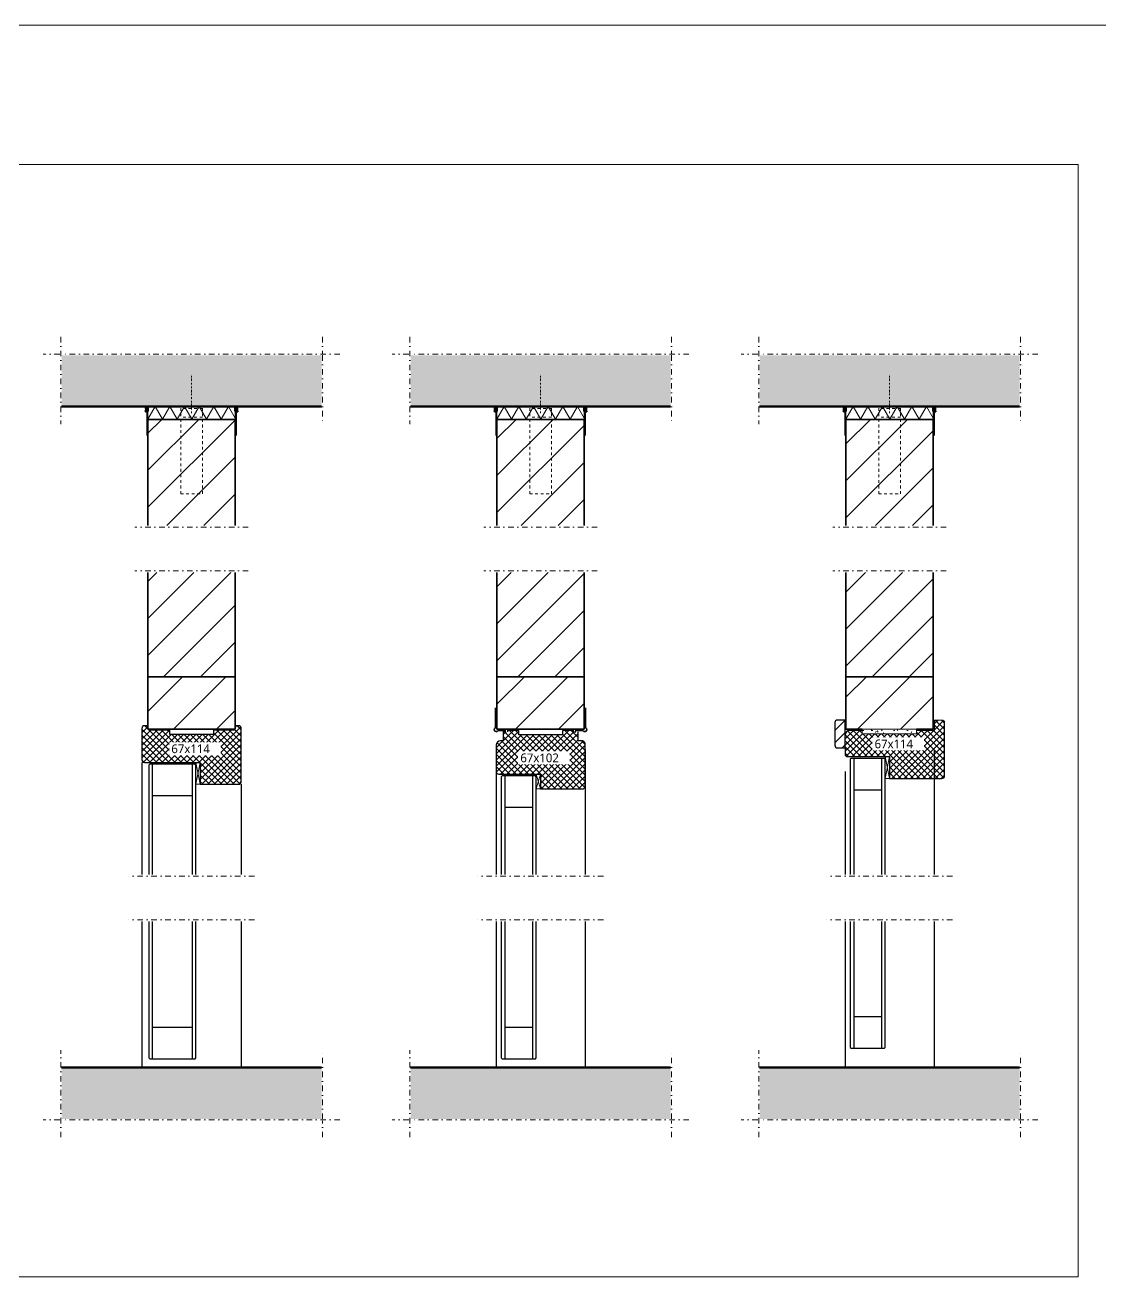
# Model space of a CAD drawing. Header units: millimetres. Extents: x -14863 to -6053, y 1430 to 7872.
# Drawn here: x -14010 to -12778, y 2965 to 4400 of the extents above; entities that cross this region are included whole.
import ezdxf

# ---------------------------------------------------------------- set-up
doc = ezdxf.new("R2010")
doc.units = ezdxf.units.MM
for name, pattern in [('Dash', [6.35, 3.175, -3.175]), ('Dash dot', [15.875, 6.35, -4.7625, 0, -4.7625]), ('Streep-stip _ detail', [4, 2, -1, 0, -1])]:
    doc.linetypes.add(name, pattern=pattern)
for name, color, linetype, lineweight in [('A-ANNO-NOTE', 131, 'Continuous', 18), ('A-DETL', 90, 'Continuous', 18), ('A-DETL-GENF', 92, 'Continuous', 18), ('A-DETL-MBND', 5, 'Continuous', 25), ('A-DETL-THIN', 151, 'Continuous', 18)]:
    doc.layers.add(name, color=color, linetype=linetype, lineweight=lineweight)
doc.styles.add('Segoe UI', font='segoeui.ttf', dxfattribs={"height": 10})

# ---------------------------------------------------------------- blocks, each defined once
blk = doc.blocks.new('20 isolatie - isolatie-2374699-32_1 Binnenkozijnen - hout')
at = {"layer": 'A-DETL-GENF'}
for p, q in [((0, 0), (0, -0.5)), ((100, -0.5), (100, 0)), ((0, -5), (0, -14.5)), ((100, -14.5), (100, -5))]:
    blk.add_line(p, q, dxfattribs=at)
at = {"layer": 'A-DETL-GENF', "lineweight": 13}
for p, q in [((0, -0.5), (0, 0)), ((0, -14.5), (8.4, 0)), ((8.4, 0), (16.8, -14.5)), ((16.8, -14.5), (25.2, 0)), ((25.2, 0), (33.5, -14.5)), ((33.5, -14.5), (41.9, 0)), ((41.9, 0), (50.3, -14.5)), ((50.3, -14.5), (58.7, 0)), ((58.7, 0), (67.1, -14.5)), ((100, -13.4), (92.2, 0)), ((100, 0), (100, -0.5)), ((100, 0), (100, -0.5)), ((0, -14.5), (0, -5)), ((67.1, -14.5), (75.5, 0)), ((75.5, 0), (83.9, -14.5)), ((83.9, -14.5), (92.2, 0)), ((100, -5), (100, -14.5)), ((100, -5), (100, -13.4))]:
    blk.add_line(p, q, dxfattribs=at)
blk = doc.blocks.new('32 houten stijl var I - 67x114 _25sp_-V90-32_1 Binnenkozijnen - hout')
at = {"layer": 'A-DETL-GENF', "lineweight": 13}
h = blk.add_hatch(dxfattribs=at)
h.set_pattern_fill('FP_192', color=256, style=0, pattern_type=2)
h.set_pattern_definition([(135, (3596.886, 13876.343), (-3.5355339, -3.5355339), []), (225, (3596.886, 13876.343), (3.5355339, -3.5355339), [])])
h.paths.add_polyline_path([(67, 67), (67, 111), (66.9, 111.8), (66.6, 112.5), (66.1, 113.1), (65.5, 113.6), (64.8, 113.9), (64, 114), (3, 114), (2.2, 113.9), (1.5, 113.6), (0.9, 113.1), (0.4, 112.5), (0.1, 111.8), (0, 111), (0, 108), (2.5, 107), (3.7, 107), (3.7, 106.5), (5, 106), (5, 82), (10, 82), (10, 32), (5, 32), (5, 8), (3.7, 7.5), (3.7, 7), (2.5, 7), (0, 6), (0, 3), (0.1, 2.2), (0.4, 1.5), (0.9, 0.9), (1.5, 0.4), (2.2, 0.1), (3, 0), (39, 0), (39.8, 0.1), (40.5, 0.4), (41.1, 0.9), (41.6, 1.5), (41.9, 2.2), (42, 3), (42, 67)])
at = {"layer": 'A-DETL-GENF', "lineweight": 25}
for p, q in [((0, 111), (0, 108)), ((0, 108), (2.5, 107)), ((64, 114), (3, 114)), ((3.7, 106.5), (5, 106)), ((5, 106), (5, 82)), ((67, 67), (67, 111)), ((5, 82), (10, 82)), ((10, 82), (10, 32)), ((42, 3), (42, 67)), ((42, 67), (67, 67)), ((10, 32), (5, 32)), ((5, 32), (5, 8)), ((2.5, 7), (0, 6)), ((0, 6), (0, 3)), ((3, 0), (39, 0)), ((5, 8), (3.7, 7.5))]:
    blk.add_line(p, q, dxfattribs=at)
for centre, start, end in [((3, 111), 90, 180), ((64, 111), 360, 90), ((3, 3), 180, 270), ((39, 3), 270, 360)]:
    blk.add_arc(centre, 3, start, end, dxfattribs=at)
blk = doc.blocks.new('32 binnendeur-vertikaal - D 54 _sp25_-2402378-32_1 Binnenkozijnen - hout')
at = {"layer": 'A-DETL-GENF', "lineweight": 25}
for p, q in [((-920.3, 1050.5), (-921.3, 1049.5)), ((-921.3, 1049.5), (-921.3, 1046.5)), ((-763.9, 1050.5), (-920.3, 1050.5)), ((-584.6, 1050.5), (-709.9, 1050.5)), ((-583.6, 1049.5), (-584.6, 1050.5)), ((-583.6, 1046.5), (-583.6, 1049.5)), ((-885.3, 1046.5), (-921.3, 1046.5)), ((-921.3, 1046.5), (-921.3, 1000.5)), ((-763.9, 1046.5), (-921.3, 1046.5)), ((-885.3, 1000.5), (-885.3, 1046.5)), ((-583.6, 1046.5), (-709.9, 1046.5)), ((-619.6, 1046.5), (-619.6, 1000.5)), ((-583.6, 1046.5), (-619.6, 1046.5)), ((-583.6, 1000.5), (-583.6, 1046.5)), ((-921.3, 1000.5), (-921.3, 997.5)), ((-921.3, 1000.5), (-885.3, 1000.5)), ((-921.3, 1000.5), (-763.9, 1000.5)), ((-921.3, 997.5), (-920.3, 996.5)), ((-920.3, 996.5), (-763.9, 996.5)), ((-709.9, 1000.5), (-583.6, 1000.5)), ((-709.9, 996.5), (-584.6, 996.5)), ((-619.6, 1000.5), (-583.6, 1000.5)), ((-584.6, 996.5), (-583.6, 997.5)), ((-583.6, 997.5), (-583.6, 1000.5))]:
    blk.add_line(p, q, dxfattribs=at)
at = {"layer": 'A-DETL-GENF'}
for p, q in [((-606.6, 996.5), (-606.6, 991.5)), ((-581.6, 996.5), (-606.6, 996.5)), ((-581.6, 996.5), (-606.6, 991.5)), ((-606.6, 996.5), (-581.6, 991.5)), ((-606.6, 991.5), (-581.6, 991.5)), ((-581.6, 991.5), (-581.6, 996.5))]:
    blk.add_line(p, q, dxfattribs=at)
blk = doc.blocks.new('22 kalkzandsteen - dik 100mm-3016513-32_1 Binnenkozijnen - hout')
at = {"layer": 'A-DETL-GENF', "lineweight": 13}
h = blk.add_hatch(dxfattribs=at)
h.set_pattern_fill('FP_193', color=256, style=0, pattern_type=2)
h.set_pattern_definition([(315, (-3593.136, -13819.343), (21.213203, 21.213203), [])])
h.paths.add_polyline_path([(60, -50), (179.4, -50), (179.4, 50), (60, 50), (60, 34.8)])
h.paths.add_polyline_path([(233.4, 50), (233.4, -50), (355, -50), (355, 50)])
at = {"layer": 'A-DETL-GENF', "lineweight": 35}
for p, q in [((179.4, 50), (60, 50)), ((355, 50), (233.4, 50)), ((355, 50), (355, -50)), ((60, -50), (179.4, -50)), ((233.4, -50), (355, -50))]:
    blk.add_line(p, q, dxfattribs=at)
blk = doc.blocks.new('21 prefab betonlatei - 100x60 - vuil-1627886-32_1 Binnenkozijnen - hout')
at = {"layer": 'A-DETL-GENF', "lineweight": 13}
h = blk.add_hatch(dxfattribs=at)
h.set_pattern_fill('FP_194', color=256, style=0, pattern_type=2)
h.set_pattern_definition([(45, (13869.343, -3593.136), (-24.74874, 24.74874), [])])
h.paths.add_polyline_path([(0, 0), (100, 0), (100, 60), (0, 60)])
at = {"layer": 'A-DETL-GENF', "lineweight": 35}
for p, q in [((0, 60), (0, 0)), ((100, 60), (0, 60)), ((100, 0), (100, 60)), ((0, 0), (100, 0))]:
    blk.add_line(p, q, dxfattribs=at)
blk = doc.blocks.new('23 vloerweergave - 23 DI vloerweergave s e-4415480-32_1 Binnenkozijnen - hout')
at = {"layer": 'A-DETL-GENF', "linetype": 'Dash dot'}
blk.add_hatch(color=256, dxfattribs=at).paths.add_polyline_path([(149, -59), (149, 0), (-149, 0), (-149, -59), (-131.8, -59)])
for p, q in [((-150, -80), (-150, 20)), ((150, -59), (150, 20)), ((-151, -60), (-170, -60)), ((170, -60), (-149, -60)), ((150, -80), (150, -61))]:
    blk.add_line(p, q, dxfattribs=at)
at = {"layer": 'A-DETL-GENF', "lineweight": 50}
blk.add_line((149, 0), (-149, 0), dxfattribs=at)
blk = doc.blocks.new('00 afbreeklijn 2 s l - breed 50-2322962-32_1 Binnenkozijnen - hout')
at = {"layer": 'A-DETL-GENF', "linetype": 'Dash dot'}
for p, q in [((129, 50), (-15, 50)), ((129, 0), (-15, 0))]:
    blk.add_line(p, q, dxfattribs=at)
blk = doc.blocks.new('23 vloerweergave - 23 DI vloerweergave s e-2127734-32_1 Binnenkozijnen - hout')
at = {"layer": 'A-DETL-GENF', "linetype": 'Dash dot'}
blk.add_hatch(color=256, dxfattribs=at).paths.add_polyline_path([(-131.8, 0), (149, 0), (149, 59), (-149, 59), (-149, 0)])
for p, q in [((-150, 80), (-150, -20)), ((150, 80), (150, 61)), ((-151, 60), (-170, 60)), ((170, 60), (-149, 60)), ((150, 59), (150, -20))]:
    blk.add_line(p, q, dxfattribs=at)
at = {"layer": 'A-DETL-GENF', "lineweight": 50}
blk.add_line((-149, 0), (149, 0), dxfattribs=at)
blk = doc.blocks.new('00 afbreeklijn 2 s l - breed 50-2323079-32_1 Binnenkozijnen - hout')
at = {"layer": 'A-DETL-GENF', "linetype": 'Dash dot'}
for p, q in [((115, 50), (-15, 50)), ((115, 0), (-15, 0))]:
    blk.add_line(p, q, dxfattribs=at)
blk = doc.blocks.new('42 stucstopprofiel droogbouw - type 1236-1546488-32_1 Binnenkozijnen - hout')
at = {"layer": 'A-DETL-GENF', "lineweight": 35}
for p, q in [((-28, 1), (0, 1)), ((0, 3), (-1, 3)), ((-1, 3), (-1, 1))]:
    blk.add_line(p, q, dxfattribs=at)
blk = doc.blocks.new('30 kitvoeg - holle kitvoeg-4456963-32_1 Binnenkozijnen - hout')
at = {"layer": 'A-DETL-GENF'}
blk.add_hatch(color=256, dxfattribs=at).paths.add_polyline_path([(0, 0), (0, -4.2), (4.5, -4.2), (4.5, 0), (3, -0.4), (1.5, -0.4)])
for p, q in [((0, 0), (0, -4.2)), ((4.5, -4.2), (4.5, 0)), ((0, -4.2), (4.5, -4.2))]:
    blk.add_line(p, q, dxfattribs=at)
blk.add_open_spline([(4.5, 0), (4, -0.2), (3, -0.5), (1.5, -0.5), (0.5, -0.2), (0, 0)], degree=3, dxfattribs=at)
blk = doc.blocks.new('42 stucstopprofiel droogbouw - type 1236-4980361-32_1 Binnenkozijnen - hout')
at = {"layer": 'A-DETL-GENF', "lineweight": 35}
for p, q in [((-28, -1), (0, -1)), ((-1, -3), (-1, -1)), ((0, -3), (-1, -3))]:
    blk.add_line(p, q, dxfattribs=at)
blk = doc.blocks.new('30 kitvoeg - holle kitvoeg-4456964-32_1 Binnenkozijnen - hout')
at = {"layer": 'A-DETL-GENF'}
blk.add_hatch(color=256, dxfattribs=at).paths.add_polyline_path([(0, 0), (1.5, 0.4), (3, 0.4), (4.5, 0), (4.5, 4.2), (0, 4.2)])
for p, q in [((0, 4.2), (0, 0)), ((4.5, 4.2), (0, 4.2)), ((4.5, 0), (4.5, 4.2))]:
    blk.add_line(p, q, dxfattribs=at)
blk.add_open_spline([(0, 0), (0.5, 0.2), (1.5, 0.5), (3, 0.5), (4, 0.2), (4.5, 0)], degree=3, dxfattribs=at)
blk = doc.blocks.new('20  kz_anker - wandanker 01-1497559-32_1 Binnenkozijnen - hout')
at = {"layer": 'A-DETL-GENF', "linetype": 'Streep-stip _ detail', "lineweight": 13}
blk.add_line((7.5, 0), (-37.5, 0), dxfattribs=at)
at = {"layer": 'A-DETL-GENF', "linetype": 'Dash'}
for p, q in [((0, 12.5), (0, -12.5)), ((100, 12.5), (0, 12.5)), ((2, 12.5), (2, -12.5)), ((12, 12.5), (12, -12.5)), ((100, -12.5), (100, 12.5)), ((100, -12.5), (0, -12.5))]:
    blk.add_line(p, q, dxfattribs=at)
blk = doc.blocks.new('32 houten stijl var II - 67x102 _25sp_-V95-32_1 Binnenkozijnen - hout')
at = {"layer": 'A-DETL-GENF', "lineweight": 13}
h = blk.add_hatch(dxfattribs=at)
h.set_pattern_fill('FP_201', color=256, style=0, pattern_type=2)
h.set_pattern_definition([(135, (3591.467, 13470.343), (-3.5355339, -3.5355339), []), (225, (3591.467, 13470.343), (3.5355339, -3.5355339), [])])
h.paths.add_polyline_path([(67, 99), (66.9, 99.8), (66.6, 100.5), (66.1, 101.1), (65.5, 101.6), (64.8, 101.9), (64, 102), (15, 102), (14.2, 101.9), (13.5, 101.6), (12.9, 101.1), (12.4, 100.5), (12.1, 99.8), (12, 99), (12, 94), (1.4, 94), (1.4, 88.4), (0, 88.4), (0, 76), (5, 76), (5, 26), (0, 26), (0, 13.6), (1.4, 13.6), (1.4, 8), (12, 8), (12, 5), (12.2, 3.7), (12.7, 2.5), (13.5, 1.5), (14.5, 0.7), (15.7, 0.2), (17, 0), (47, 0), (47.8, 0.1), (48.5, 0.4), (49.1, 0.9), (49.6, 1.5), (49.9, 2.2), (50, 3), (50, 51), (67, 51)])
at = {"layer": 'A-DETL-GENF', "lineweight": 25}
for p, q in [((64, 102), (15, 102)), ((0, 88.4), (0, 76)), ((12, 94), (1.4, 94)), ((12, 99), (12, 94)), ((67, 51), (67, 99)), ((0, 76), (5, 76)), ((5, 76), (5, 26)), ((50, 3), (50, 51)), ((50, 51), (67, 51)), ((5, 26), (0, 26)), ((0, 26), (0, 13.6)), ((1.4, 8), (12, 8)), ((12, 8), (12, 5)), ((17, 0), (47, 0))]:
    blk.add_line(p, q, dxfattribs=at)
for centre, radius, start, end in [((15, 99), 3, 90, 180), ((64, 99), 3, 360, 90), ((17, 5), 5.03, 180, 270), ((47, 3), 3, 270, 360)]:
    blk.add_arc(centre, radius, start, end, dxfattribs=at)
blk = doc.blocks.new('32 binnendeur-vertikaal - D 40 _sp17_-2402380-32_1 Binnenkozijnen - hout')
at = {"layer": 'A-DETL-GENF', "lineweight": 25}
for p, q in [((-920.3, 1036.5), (-921.3, 1035.5)), ((-921.3, 1035.5), (-921.3, 1032.5)), ((-763.9, 1036.5), (-920.3, 1036.5)), ((-598, 1036.5), (-709.9, 1036.5)), ((-597, 1035.5), (-598, 1036.5)), ((-597, 1032.5), (-597, 1035.5)), ((-885.3, 1032.5), (-921.3, 1032.5)), ((-921.3, 1032.5), (-921.3, 1000.5)), ((-763.9, 1032.5), (-921.3, 1032.5)), ((-885.3, 1000.5), (-885.3, 1032.5)), ((-597, 1032.5), (-709.9, 1032.5)), ((-633, 1032.5), (-633, 1000.5)), ((-597, 1032.5), (-633, 1032.5)), ((-597, 1000.5), (-597, 1032.5)), ((-921.3, 1000.5), (-921.3, 997.5)), ((-921.3, 1000.5), (-885.3, 1000.5)), ((-921.3, 1000.5), (-763.9, 1000.5)), ((-921.3, 997.5), (-920.3, 996.5)), ((-920.3, 996.5), (-763.9, 996.5)), ((-709.9, 1000.5), (-597, 1000.5)), ((-709.9, 996.5), (-598, 996.5)), ((-633, 1000.5), (-597, 1000.5)), ((-598, 996.5), (-597, 997.5)), ((-597, 997.5), (-597, 1000.5))]:
    blk.add_line(p, q, dxfattribs=at)
at = {"layer": 'A-DETL-GENF'}
for p, q in [((-612, 996.5), (-612, 991.5)), ((-595, 996.5), (-612, 996.5)), ((-595, 996.5), (-612, 991.5)), ((-612, 996.5), (-595, 991.5)), ((-612, 991.5), (-595, 991.5)), ((-595, 991.5), (-595, 996.5))]:
    blk.add_line(p, q, dxfattribs=at)
blk = doc.blocks.new('22 kalkzandsteen - dik 100mm-V96-32_1 Binnenkozijnen - hout')
at = {"layer": 'A-DETL-GENF', "lineweight": 13}
h = blk.add_hatch(dxfattribs=at)
h.set_pattern_fill('FP_202', color=256, style=0, pattern_type=2)
h.set_pattern_definition([(315, (-3593.136, -13419.343), (21.213203, 21.213203), [])])
h.paths.add_polyline_path([(60, -50), (179.4, -50), (179.4, 50), (60, 50)])
h.paths.add_polyline_path([(233.4, -50), (355, -50), (355, 50), (233.4, 50)])
at = {"layer": 'A-DETL-GENF', "lineweight": 35}
for p, q in [((179.4, 50), (60, 50)), ((355, 50), (233.4, 50)), ((355, 50), (355, -50)), ((60, -50), (179.4, -50)), ((233.4, -50), (355, -50))]:
    blk.add_line(p, q, dxfattribs=at)
blk = doc.blocks.new('42 afsluitprofiel droogbouw - type 9298-2349362-32_1 Binnenkozijnen - hout')
at = {"layer": 'A-DETL-GENF', "lineweight": 35}
for p, q in [((-25, 1), (-2.1, 1)), ((1, -2.1), (1, -11))]:
    blk.add_line(p, q, dxfattribs=at)
blk.add_arc((0, 0), 2.37, 295, 155, dxfattribs=at)
blk = doc.blocks.new('42 afsluitprofiel droogbouw - type 9298-4970719-32_1 Binnenkozijnen - hout')
at = {"layer": 'A-DETL-GENF', "lineweight": 35}
for p, q in [((1, 2.1), (1, 11)), ((-25, -1), (-2.1, -1))]:
    blk.add_line(p, q, dxfattribs=at)
blk.add_arc((0, 0), 2.37, 205, 65, dxfattribs=at)
blk = doc.blocks.new('21 prefab betonlatei - 100x60 - vuil-V97-32_1 Binnenkozijnen - hout')
at = {"layer": 'A-DETL-GENF', "lineweight": 13}
h = blk.add_hatch(dxfattribs=at)
h.set_pattern_fill('FP_203', color=256, style=0, pattern_type=2)
h.set_pattern_definition([(45, (13469.343, -3593.136), (-24.74874, 24.74874), [])])
h.paths.add_polyline_path([(100, 0), (100, 60), (0, 60), (0, 0)])
at = {"layer": 'A-DETL-GENF', "lineweight": 35}
for p, q in [((0, 60), (0, 0)), ((100, 60), (0, 60)), ((100, 0), (100, 60)), ((0, 0), (100, 0))]:
    blk.add_line(p, q, dxfattribs=at)
blk = doc.blocks.new('32 houten stijl var III - 67x114 _25sp_-2382404-32_1 Binnenkozijnen - hout')
at = {"layer": 'A-DETL-GENF', "lineweight": 13}
h = blk.add_hatch(dxfattribs=at)
h.set_pattern_fill('FP_204', color=256, style=0, pattern_type=2)
h.set_pattern_definition([(135, (3603.467, 13070.343), (-3.5355339, -3.5355339), []), (225, (3603.467, 13070.343), (3.5355339, -3.5355339), [])])
h.paths.add_polyline_path([(67, 111), (66.9, 111.8), (66.6, 112.5), (66.1, 113.1), (65.5, 113.6), (64.8, 113.9), (64, 114), (3, 114), (2.2, 113.9), (1.5, 113.6), (0.9, 113.1), (0.4, 112.5), (0.1, 111.8), (0, 111), (0, 102), (12, 102), (12, 82), (16, 82), (16, 19.6), (12, 19.6), (12, 5), (12.2, 3.7), (12.7, 2.5), (13.5, 1.5), (14.5, 0.7), (15.7, 0.2), (17, 0), (39, 0), (39.8, 0.1), (40.5, 0.4), (41.1, 0.9), (41.6, 1.5), (41.9, 2.2), (42, 3), (42, 51), (67, 51)])
at = {"layer": 'A-DETL-GENF'}
blk.add_line((0, 111), (0, 102), dxfattribs=at)
at = {"layer": 'A-DETL-GENF', "lineweight": 25}
for p, q in [((0, 102), (12, 102)), ((64, 114), (3, 114)), ((12, 102), (12, 82)), ((67, 51), (67, 111)), ((42, 3), (42, 51)), ((42, 51), (67, 51)), ((12, 19.6), (12, 5)), ((32, 0), (39, 0))]:
    blk.add_line(p, q, dxfattribs=at)
at = {"layer": 'A-DETL-GENF'}
blk.add_arc((3, 111), 3, 90, 180, dxfattribs=at)
at = {"layer": 'A-DETL-GENF', "lineweight": 25}
for centre, radius, start, end in [((64, 111), 3, 360, 90), ((17, 5), 5.03, 180, 270), ((39, 3), 3, 270, 360)]:
    blk.add_arc(centre, radius, start, end, dxfattribs=at)
blk = doc.blocks.new('32 binnendeur-vertikaal - D 40 _sp25_-2402381-32_1 Binnenkozijnen - hout')
at = {"layer": 'A-DETL-GENF', "lineweight": 25}
for p, q in [((-920.3, 1036.5), (-921.3, 1035.5)), ((-921.3, 1035.5), (-921.3, 1032.5)), ((-775.9, 1036.5), (-920.3, 1036.5)), ((-590, 1036.5), (-721.9, 1036.5)), ((-589, 1035.5), (-590, 1036.5)), ((-589, 1032.5), (-589, 1035.5)), ((-885.3, 1032.5), (-921.3, 1032.5)), ((-921.3, 1032.5), (-921.3, 1000.5)), ((-775.9, 1032.5), (-921.3, 1032.5)), ((-885.3, 1000.5), (-885.3, 1032.5)), ((-589, 1032.5), (-721.9, 1032.5)), ((-625, 1032.5), (-625, 1000.5)), ((-589, 1032.5), (-625, 1032.5)), ((-589, 1000.5), (-589, 1032.5)), ((-921.3, 1000.5), (-921.3, 997.5)), ((-921.3, 1000.5), (-885.3, 1000.5)), ((-921.3, 1000.5), (-775.9, 1000.5)), ((-921.3, 997.5), (-920.3, 996.5)), ((-920.3, 996.5), (-775.9, 996.5)), ((-721.9, 1000.5), (-589, 1000.5)), ((-721.9, 996.5), (-590, 996.5)), ((-625, 1000.5), (-589, 1000.5)), ((-590, 996.5), (-589, 997.5)), ((-589, 997.5), (-589, 1000.5))]:
    blk.add_line(p, q, dxfattribs=at)
at = {"layer": 'A-DETL-GENF'}
for p, q in [((-612, 996.5), (-612, 991.5)), ((-587, 996.5), (-612, 996.5)), ((-587, 996.5), (-612, 991.5)), ((-612, 996.5), (-587, 991.5)), ((-612, 991.5), (-587, 991.5)), ((-587, 991.5), (-587, 996.5))]:
    blk.add_line(p, q, dxfattribs=at)
blk = doc.blocks.new('22 kalkzandsteen - dik 100mm-V98-32_1 Binnenkozijnen - hout')
at = {"layer": 'A-DETL-GENF', "lineweight": 13}
h = blk.add_hatch(dxfattribs=at)
h.set_pattern_fill('FP_205', color=256, style=0, pattern_type=2)
h.set_pattern_definition([(315, (-3593.136, -13019.343), (21.213203, 21.213203), [])])
h.paths.add_polyline_path([(60, -50), (179.4, -50), (179.4, 50), (60, 50), (60, -5)])
h.paths.add_polyline_path([(233.4, 50), (233.4, -50), (355, -50), (355, 50)])
at = {"layer": 'A-DETL-GENF', "lineweight": 35}
for p, q in [((179.4, 50), (60, 50)), ((355, 50), (233.4, 50)), ((355, 50), (355, -50)), ((60, -50), (179.4, -50)), ((233.4, -50), (355, -50))]:
    blk.add_line(p, q, dxfattribs=at)
blk = doc.blocks.new('21 prefab betonlatei - 100x60 - vuil-V99-32_1 Binnenkozijnen - hout')
at = {"layer": 'A-DETL-GENF', "lineweight": 13}
h = blk.add_hatch(dxfattribs=at)
h.set_pattern_fill('FP_206', color=256, style=0, pattern_type=2)
h.set_pattern_definition([(45, (13069.343, -3593.136), (-24.74874, 24.74874), [])])
h.paths.add_polyline_path([(55, 0), (100, 0), (100, 60), (0, 60), (0, 0), (18.6, 0)])
at = {"layer": 'A-DETL-GENF', "lineweight": 35}
for p, q in [((0, 60), (0, 0)), ((100, 60), (0, 60)), ((100, 0), (100, 60)), ((0, 0), (18.6, 0)), ((81, 0), (100, 0))]:
    blk.add_line(p, q, dxfattribs=at)

msp = doc.modelspace()

# ---------------------------------------------------------------- hatches: boundary and pattern name
at = {"layer": 'A-DETL-GENF', "lineweight": 13}
h = msp.add_hatch(dxfattribs=at)
h.set_pattern_fill('FP_129', color=9, style=0, pattern_type=2)
h.set_pattern_definition([(45, (0, 0), (-7.071068, 7.071068), [])])
h.paths.add_polyline_path([(-13079, 3571.5), (-13070.3, 3571.5), (-13070.3, 3603.5), (-13079, 3603.5), (-13079.8, 3603.4), (-13080.5, 3603.1), (-13081.1, 3602.6), (-13081.6, 3602), (-13081.9, 3601.2), (-13082, 3600.5), (-13082, 3574.5), (-13081.9, 3573.7), (-13081.6, 3573), (-13081.1, 3572.3), (-13080.5, 3571.9), (-13079.8, 3571.6)])

# ---------------------------------------------------------------- linework, layer by layer
at = {"layer": 'A-DETL'}
for p, q in [((-14853.2, 4400.1), (-10653.2, 4400.1)), ((-14803.2, 4240.1), (-12803.2, 4240.1)), ((-12803.2, 4240.1), (-12803.2, 2965.1)), ((-14803.2, 2965.1), (-12803.2, 2965.1))]:
    msp.add_line(p, q, dxfattribs=at)
at = {"layer": 'A-DETL', "lineweight": 25}
for p, q in [((-13070.3, 3603.5), (-13079, 3603.5)), ((-13070.3, 3571.5), (-13070.3, 3603.5)), ((-13082, 3600.5), (-13082, 3574.5)), ((-13079, 3571.5), (-13070.3, 3571.5))]:
    msp.add_line(p, q, dxfattribs=at)
at = {"layer": 'A-DETL', "linetype": 'Dash', "lineweight": 25}
for p, q in [((-13462.5, 3590.1), (-13456.8, 3590.1)), ((-13456.8, 3590.1), (-13456.8, 3591.7)), ((-13381.9, 3591.7), (-13381.9, 3590.1)), ((-13381.9, 3590.1), (-13376.2, 3590.1))]:
    msp.add_line(p, q, dxfattribs=at)
at = {"layer": 'A-DETL', "lineweight": 25}
for centre, start, end in [((-13079, 3600.5), 90, 180), ((-13079, 3574.5), 180, 270)]:
    msp.add_arc(centre, 3, start, end, dxfattribs=at)
at = {"layer": 'A-DETL-MBND'}
for p, q in [((-13368.3, 3569.5), (-13368.3, 3426.6)), ((-12968.3, 3569.5), (-12968.3, 3426.6)), ((-13876.3, 3554.9), (-13876.3, 3426.6)), ((-13470.3, 3544.5), (-13470.3, 3426.6)), ((-13070.3, 3544.5), (-13070.3, 3426.6)), ((-13762.3, 3529.9), (-13762.3, 3426.6)), ((-13876.3, 3372.6), (-13876.3, 3205.2)), ((-13762.3, 3372.6), (-13762.3, 3205.2)), ((-13470.3, 3372.6), (-13470.3, 3205.2)), ((-13368.3, 3372.6), (-13368.3, 3205.2)), ((-13070.3, 3372.6), (-13070.3, 3205.2)), ((-12968.3, 3372.6), (-12968.3, 3205.2))]:
    msp.add_line(p, q, dxfattribs=at)
at = {"layer": 'A-DETL-THIN'}
for p, q in [((-12988.3, 3593.1), (-13050.8, 3593.1)), ((-13050.8, 3593.1), (-13050.8, 3587.5))]:
    msp.add_line(p, q, dxfattribs=at)

# ---------------------------------------------------------------- block references
at = {"layer": 'A-DETL-GENF', "linetype": 'Dash dot'}
for name, p in [('23 vloerweergave - 23 DI vloerweergave s e-2127734-32_1 Binnenkozijnen - hout', (-13819.3, 3962.7)), ('23 vloerweergave - 23 DI vloerweergave s e-2127734-32_1 Binnenkozijnen - hout', (-13419.3, 3962.7)), ('23 vloerweergave - 23 DI vloerweergave s e-2127734-32_1 Binnenkozijnen - hout', (-13019.3, 3962.7)), ('00 afbreeklijn 2 s l - breed 50-2323079-32_1 Binnenkozijnen - hout', (-13869.3, 3774.6)), ('00 afbreeklijn 2 s l - breed 50-2323079-32_1 Binnenkozijnen - hout', (-13469.3, 3774.6)), ('00 afbreeklijn 2 s l - breed 50-2323079-32_1 Binnenkozijnen - hout', (-13069.3, 3774.6)), ('00 afbreeklijn 2 s l - breed 50-2322962-32_1 Binnenkozijnen - hout', (-13876.3, 3374.6)), ('00 afbreeklijn 2 s l - breed 50-2322962-32_1 Binnenkozijnen - hout', (-13476.3, 3374.6)), ('00 afbreeklijn 2 s l - breed 50-2322962-32_1 Binnenkozijnen - hout', (-13076.3, 3374.6)), ('23 vloerweergave - 23 DI vloerweergave s e-4415480-32_1 Binnenkozijnen - hout', (-13819.3, 3205.2)), ('23 vloerweergave - 23 DI vloerweergave s e-4415480-32_1 Binnenkozijnen - hout', (-13419.3, 3205.2)), ('23 vloerweergave - 23 DI vloerweergave s e-4415480-32_1 Binnenkozijnen - hout', (-13019.3, 3205.2))]:
    msp.add_blockref(name, p, dxfattribs=at)
at = {"layer": 'A-DETL-GENF', "linetype": 'Streep-stip _ detail', "lineweight": 13, "rotation": 269.9999999999997}
for p in [(-13819.3, 3962.7), (-13419.3, 3962.7), (-13019.3, 3962.7)]:
    msp.add_blockref('20  kz_anker - wandanker 01-1497559-32_1 Binnenkozijnen - hout', p, dxfattribs=at)
at = {"layer": 'A-DETL-GENF'}
for name, p, rotation in [('30 kitvoeg - holle kitvoeg-4456963-32_1 Binnenkozijnen - hout', (-13872.8, 3957.7), 89.99999999999955), ('30 kitvoeg - holle kitvoeg-4456964-32_1 Binnenkozijnen - hout', (-13765.9, 3957.7), 90.00000000000047), ('30 kitvoeg - holle kitvoeg-4456963-32_1 Binnenkozijnen - hout', (-13472.8, 3957.7), 89.99999999999955), ('30 kitvoeg - holle kitvoeg-4456964-32_1 Binnenkozijnen - hout', (-13365.9, 3957.7), 90.00000000000047), ('30 kitvoeg - holle kitvoeg-4456963-32_1 Binnenkozijnen - hout', (-13072.8, 3957.7), 89.99999999999955), ('30 kitvoeg - holle kitvoeg-4456964-32_1 Binnenkozijnen - hout', (-12965.9, 3957.7), 90.00000000000047)]:
    msp.add_blockref(name, p, dxfattribs=dict(at, rotation=rotation))
at = {"layer": 'A-DETL-GENF', "lineweight": 13}
for p in [(-13869.3, 3962.7), (-13469.3, 3962.7), (-13069.3, 3962.7)]:
    msp.add_blockref('20 isolatie - isolatie-2374699-32_1 Binnenkozijnen - hout', p, dxfattribs=at)
at = {"layer": 'A-DETL-GENF', "lineweight": 35}
for name, p, rotation in [('42 stucstopprofiel droogbouw - type 1236-1546488-32_1 Binnenkozijnen - hout', (-13869.3, 3957.7), 89.99999999999991), ('22 kalkzandsteen - dik 100mm-3016513-32_1 Binnenkozijnen - hout', (-13819.3, 3593.1), 90.00000000000163), ('42 stucstopprofiel droogbouw - type 1236-4980361-32_1 Binnenkozijnen - hout', (-13769.3, 3957.7), 90.0000000000001), ('42 stucstopprofiel droogbouw - type 1236-1546488-32_1 Binnenkozijnen - hout', (-13469.3, 3957.7), 89.99999999999991), ('22 kalkzandsteen - dik 100mm-V96-32_1 Binnenkozijnen - hout', (-13419.3, 3593.1), 90.00000000000163), ('42 stucstopprofiel droogbouw - type 1236-4980361-32_1 Binnenkozijnen - hout', (-13369.3, 3957.7), 90.0000000000001), ('42 stucstopprofiel droogbouw - type 1236-1546488-32_1 Binnenkozijnen - hout', (-13069.3, 3957.7), 89.99999999999991), ('22 kalkzandsteen - dik 100mm-V98-32_1 Binnenkozijnen - hout', (-13019.3, 3593.1), 90.00000000000163), ('42 stucstopprofiel droogbouw - type 1236-4980361-32_1 Binnenkozijnen - hout', (-12969.3, 3957.7), 90.0000000000001), ('42 afsluitprofiel droogbouw - type 9298-4970719-32_1 Binnenkozijnen - hout', (-13470, 3592.5), 270.0000000000005), ('42 afsluitprofiel droogbouw - type 9298-2349362-32_1 Binnenkozijnen - hout', (-13368.7, 3592.5), 270.0000000000017)]:
    msp.add_blockref(name, p, dxfattribs=dict(at, rotation=rotation))
for name, p in [('21 prefab betonlatei - 100x60 - vuil-1627886-32_1 Binnenkozijnen - hout', (-13869.3, 3593.1)), ('21 prefab betonlatei - 100x60 - vuil-V97-32_1 Binnenkozijnen - hout', (-13469.3, 3593.1)), ('21 prefab betonlatei - 100x60 - vuil-V99-32_1 Binnenkozijnen - hout', (-13069.3, 3593.1))]:
    msp.add_blockref(name, p, dxfattribs=at)
at = {"layer": 'A-DETL-GENF', "lineweight": 25}
for name, p, rotation in [('32 houten stijl var III - 67x114 _25sp_-2382404-32_1 Binnenkozijnen - hout', (-13070.3, 3603.5), 270.0000000000017), ('32 houten stijl var I - 67x114 _25sp_-V90-32_1 Binnenkozijnen - hout', (-13876.3, 3596.9), 270.0000000000017), ('32 houten stijl var II - 67x102 _25sp_-V95-32_1 Binnenkozijnen - hout', (-13470.3, 3591.5), 270.0000000000017), ('32 binnendeur-vertikaal - D 54 _sp25_-2402378-32_1 Binnenkozijnen - hout', (-12817.8, 4136.5), 90.00000000000163), ('32 binnendeur-vertikaal - D 40 _sp17_-2402380-32_1 Binnenkozijnen - hout', (-12427.8, 4136.5), 90.00000000000163)]:
    msp.add_blockref(name, p, dxfattribs=dict(at, rotation=rotation))

# ---------------------------------------------------------------- next in the draw order: texts
at = {"layer": 'A-ANNO-NOTE', "lineweight": 13, "char_height": 10, "width": 54.114, "attachment_point": 1, "style": 'Segoe UI', "bg_fill": 3, "box_fill_scale": 1.25, "bg_fill_color": 9, "bg_fill_true_color": 13158600, "bg_fill_transparency": 0}
for s, insert in [('67x114', (-13842.5, 3575.5)), ('67x114', (-13036.5, 3581.1)), ('67x102', (-13442.5, 3565.1))]:
    msp.add_mtext(s, dxfattribs=dict(at, insert=insert))

# ---------------------------------------------------------------- next in the draw order: hatches: boundary and pattern name
at = {"layer": 'A-DETL-GENF', "lineweight": 13}
h = msp.add_hatch(dxfattribs=at)
h.set_pattern_fill('FP_1', color=9, style=0, pattern_type=2)
h.set_pattern_definition([(0, (0, 0), (20.32, 5.08), [1.676, -13.564, 1.676, -13.564, -81.28]), (0, (0, 0), (20.32, 5.08), [-30.48, 1.676, -28.804, 1.676, -13.564, -35.56]), (0, (0, 0), (20.32, 5.08), [-76.2, 1.676, -8.484, 1.676, -23.724]), (120, (7.62, 2.54), (-14.559409, 15.0576362), [1.676, -13.564, 1.676, -13.564, -81.28]), (120, (7.62, 2.54), (-14.559409, 15.0576362), [-30.48, 1.676, -28.804, 1.676, -13.564, -35.56]), (120, (7.62, 2.54), (-14.559409, 15.0576362), [-76.2, 1.676, -8.484, 1.676, -23.724]), (240, (10.16, 12.7), (-5.760591, -20.1376362), [1.676, -13.564, 1.676, -13.564, -81.28]), (240, (10.16, 12.7), (-5.760591, -20.1376362), [-30.48, 1.676, -28.804, 1.676, -13.564, -35.56]), (240, (10.16, 12.7), (-5.760591, -20.1376362), [-76.2, 1.676, -8.484, 1.676, -23.724])])
h.paths.add_polyline_path([(-13014.4, 3587.5), (-12988.3, 3587.5), (-12988.3, 3593.1), (-13050.8, 3593.1), (-13050.8, 3587.5)])

# ---------------------------------------------------------------- next in the draw order: linework, layer by layer
at = {"layer": 'A-DETL-THIN'}
for p, q in [((-12988.3, 3587.5), (-12988.3, 3593.1)), ((-13050.8, 3587.5), (-12988.3, 3587.5))]:
    msp.add_line(p, q, dxfattribs=at)

# ---------------------------------------------------------------- next in the draw order: block references
at = {"layer": 'A-DETL-GENF', "lineweight": 25, "rotation": 90.00000000000163}
msp.add_blockref('32 binnendeur-vertikaal - D 40 _sp25_-2402381-32_1 Binnenkozijnen - hout', (-12027.8, 4148.5), dxfattribs=at)

doc.saveas('drawing.dxf')
